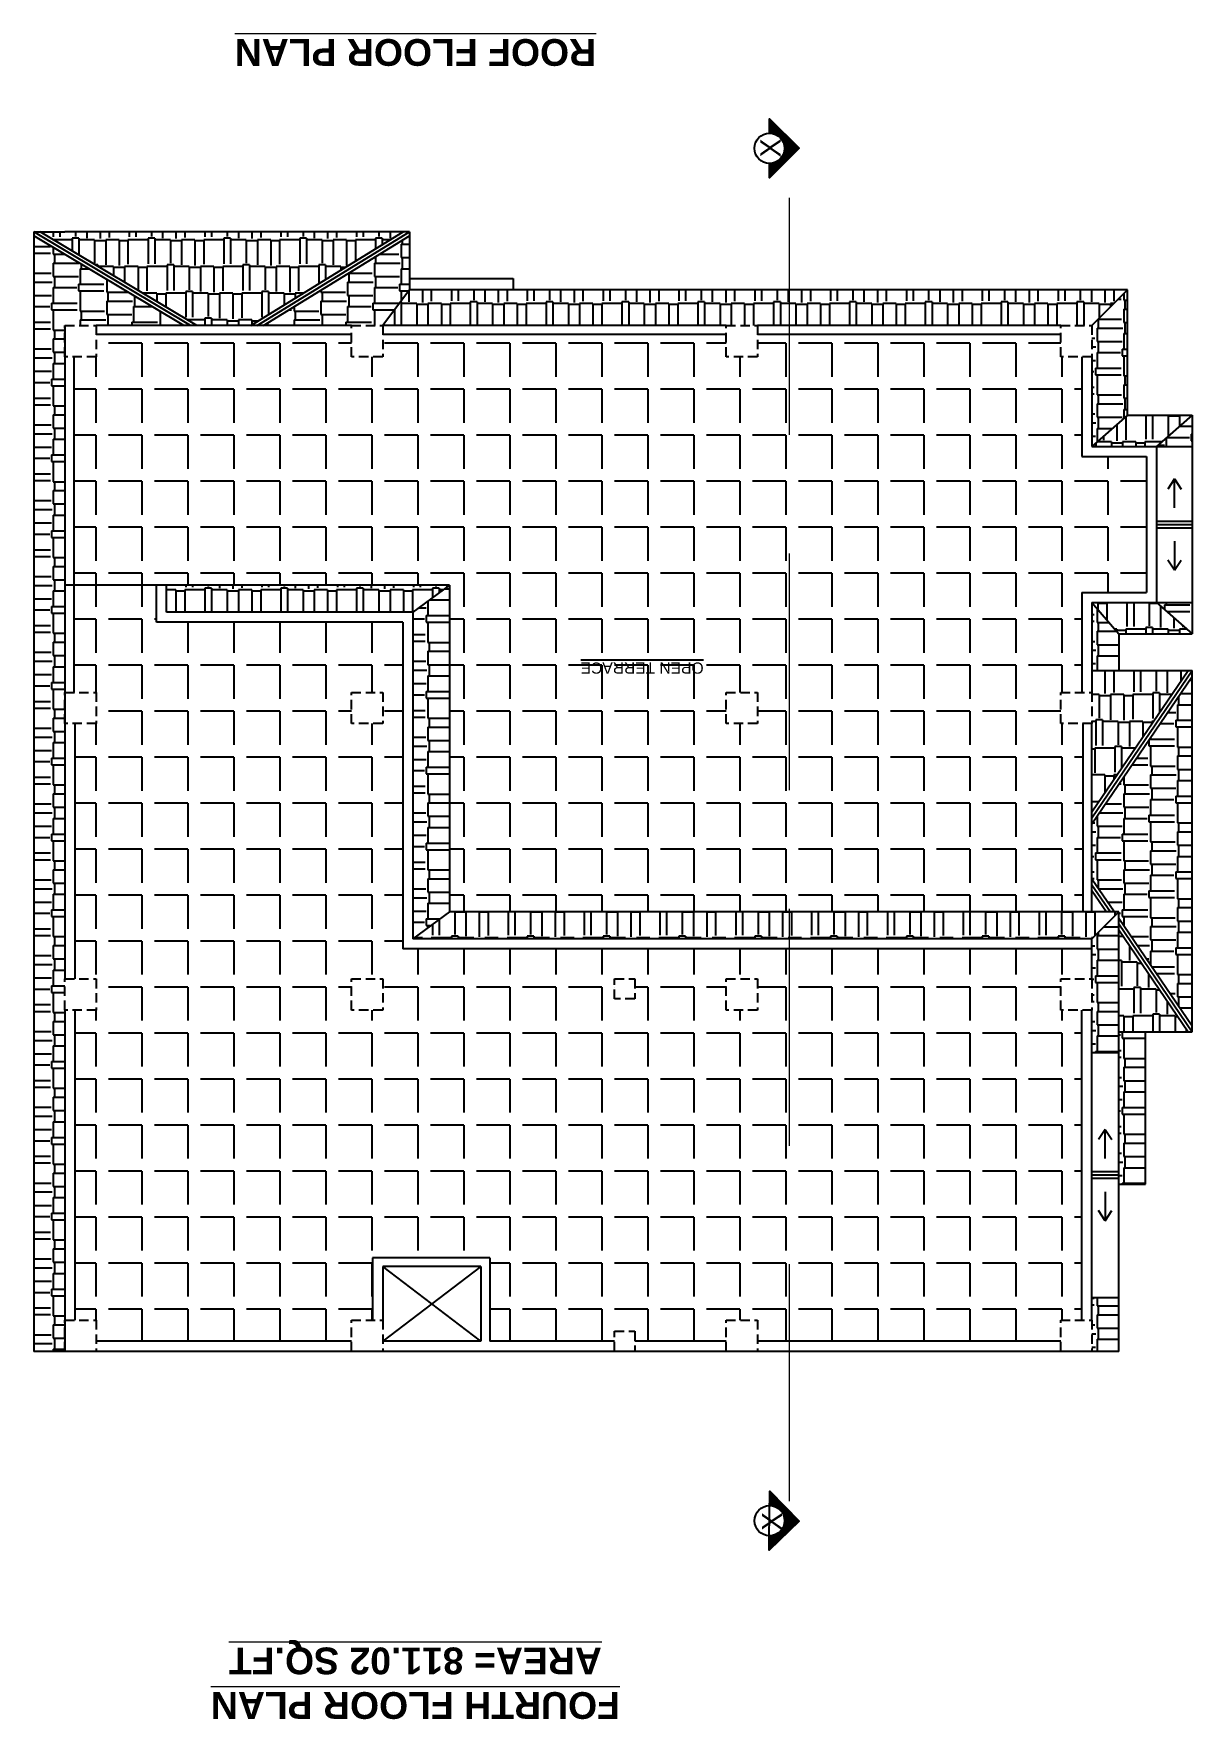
# Model space of a CAD drawing. Header units: inches. Extents: x 1397 to 20304, y -27267 to -746.
# Drawn here: x 17250 to 17769, y -16930 to -16174 of the extents above; entities that cross this region are included whole.
import ezdxf

# ---------------------------------------------------------------- set-up
doc = ezdxf.new("R2010")
doc.units = ezdxf.units.IN
doc.header["$LTSCALE"] = 17
doc.header["$MEASUREMENT"] = 0
doc.linetypes.add('21_FP_00$0$HIDDEN', pattern=[0.375, 0.25, -0.125])
doc.linetypes.add('PHANTOM2', pattern=[1.25, 0.625, -0.125, 0.125, -0.125, 0.125, -0.125])
for name, color, linetype, lineweight in [('25 BOT BAR', 12, 'Continuous', 25), ('aa_section_line', 2, 'PHANTOM2', 13), ('DOOR & WIN', 1, 'Continuous', 25), ('OUTLINE', 1, 'Continuous', 25), ('TEXT', 231, 'Continuous', 20)]:
    doc.layers.add(name, color=color, linetype=linetype, lineweight=lineweight)
doc.layers.add('A-Sect-Iden', color=111, linetype='Continuous')
doc.styles.add('HEADING', font='swissel.ttf')
pattern_1 = [(180, (27734.408, -39103.884), (-25.5, -12), [6, -5, 7, -3, 9, -4]), (180, (27728.408, -39104.384), (-25.5, -12), [5, -19, 4, -6]), (180, (27716.408, -39103.134), (-25.5, -12), [3, -31]), (270, (27734.408, -39103.8845), (8.5, -12), [11.5, -36.5]), (270, (27728.408, -39103.8845), (8.5, -12), [11.25, -36.75]), (270, (27723.408, -39103.8845), (8.5, -12), [10.5, -37.5]), (270, (27716.408, -39103.1345), (8.5, -12), [11.5, -36.5]), (270, (27713.408, -39103.1345), (8.5, -12), [11.5, -36.5]), (270, (27704.408, -39103.8845), (8.5, -12), [11, -37])]
pattern_2 = [(180, (27734.408, -39103.884), (-3e-15, -20.625), [15, -5.625]), (270, (27734.408, -39103.884), (20.625, -4e-15), [15, -5.625])]
pattern_3 = [(270, (27734.408, -37926.829), (12, -25.5), [6, -5, 7, -3, 9, -4]), (270, (27734.908, -37932.829), (12, -25.5), [5, -19, 4, -6]), (270, (27733.658, -37944.829), (12, -25.5), [3, -31]), (360, (27734.408, -37926.829), (12, 8.5), [11.5, -36.5]), (360, (27734.408, -37932.829), (12, 8.5), [11.25, -36.75]), (360, (27734.408, -37937.829), (12, 8.5), [10.5, -37.5]), (360, (27733.658, -37944.829), (12, 8.5), [11.5, -36.5]), (360, (27733.658, -37947.829), (12, 8.5), [11.5, -36.5]), (360, (27734.408, -37956.829), (12, 8.5), [11, -37])]
pattern_4 = [(270, (27734.408, -39103.884), (12, -25.5), [6, -5, 7, -3, 9, -4]), (270, (27734.908, -39109.884), (12, -25.5), [5, -19, 4, -6]), (270, (27733.658, -39121.884), (12, -25.5), [3, -31]), (360, (27734.408, -39103.8845), (12, 8.5), [11.5, -36.5]), (360, (27734.408, -39109.8845), (12, 8.5), [11.25, -36.75]), (360, (27734.408, -39114.8845), (12, 8.5), [10.5, -37.5]), (360, (27733.658, -39121.8845), (12, 8.5), [11.5, -36.5]), (360, (27733.658, -39124.8845), (12, 8.5), [11.5, -36.5]), (360, (27734.408, -39133.8845), (12, 8.5), [11, -37])]
pattern_5 = [(180, (27734.408, -37926.829), (-25.5, -12), [6, -5, 7, -3, 9, -4]), (180, (27728.408, -37927.329), (-25.5, -12), [5, -19, 4, -6]), (180, (27716.408, -37926.079), (-25.5, -12), [3, -31]), (270, (27734.408, -37926.829), (8.5, -12), [11.5, -36.5]), (270, (27728.408, -37926.829), (8.5, -12), [11.25, -36.75]), (270, (27723.408, -37926.829), (8.5, -12), [10.5, -37.5]), (270, (27716.408, -37926.079), (8.5, -12), [11.5, -36.5]), (270, (27713.408, -37926.079), (8.5, -12), [11.5, -36.5]), (270, (27704.408, -37926.829), (8.5, -12), [11, -37])]
pattern_6 = [(180, (27734.408, -35159.431), (-25.5, -12), [6, -5, 7, -3, 9, -4]), (180, (27728.408, -35159.931), (-25.5, -12), [5, -19, 4, -6]), (180, (27716.408, -35158.681), (-25.5, -12), [3, -31]), (270, (27734.408, -35159.431), (8.5, -12), [11.5, -36.5]), (270, (27728.408, -35159.431), (8.5, -12), [11.25, -36.75]), (270, (27723.408, -35159.431), (8.5, -12), [10.5, -37.5]), (270, (27716.408, -35158.681), (8.5, -12), [11.5, -36.5]), (270, (27713.408, -35158.681), (8.5, -12), [11.5, -36.5]), (270, (27704.408, -35159.431), (8.5, -12), [11, -37])]
pattern_7 = [(270, (27734.408, -35159.431), (12, -25.5), [6, -5, 7, -3, 9, -4]), (270, (27734.908, -35165.431), (12, -25.5), [5, -19, 4, -6]), (270, (27733.658, -35177.431), (12, -25.5), [3, -31]), (360, (27734.408, -35159.431), (12, 8.5), [11.5, -36.5]), (360, (27734.408, -35165.431), (12, 8.5), [11.25, -36.75]), (360, (27734.408, -35170.431), (12, 8.5), [10.5, -37.5]), (360, (27733.658, -35177.431), (12, 8.5), [11.5, -36.5]), (360, (27733.658, -35180.431), (12, 8.5), [11.5, -36.5]), (360, (27734.408, -35189.431), (12, 8.5), [11, -37])]
pattern_8 = [(270, (28581.33, -37033.51), (12, -25.5), [6, -5, 7, -3, 9, -4]), (270, (28581.83, -37039.51), (12, -25.5), [5, -19, 4, -6]), (270, (28580.58, -37051.51), (12, -25.5), [3, -31]), (360, (28581.33, -37033.51), (12, 8.5), [11.5, -36.5]), (360, (28581.33, -37039.51), (12, 8.5), [11.25, -36.75]), (360, (28581.33, -37044.51), (12, 8.5), [10.5, -37.5]), (360, (28580.58, -37051.51), (12, 8.5), [11.5, -36.5]), (360, (28580.58, -37054.51), (12, 8.5), [11.5, -36.5]), (360, (28581.33, -37063.51), (12, 8.5), [11, -37])]
pattern_9 = [(180, (28581.33, -37033.51), (-25.5, -12), [6, -5, 7, -3, 9, -4]), (180, (28575.33, -37034.01), (-25.5, -12), [5, -19, 4, -6]), (180, (28563.33, -37032.76), (-25.5, -12), [3, -31]), (270, (28581.33, -37033.51), (8.5, -12), [11.5, -36.5]), (270, (28575.33, -37033.51), (8.5, -12), [11.25, -36.75]), (270, (28570.33, -37033.51), (8.5, -12), [10.5, -37.5]), (270, (28563.33, -37032.76), (8.5, -12), [11.5, -36.5]), (270, (28560.33, -37032.76), (8.5, -12), [11.5, -36.5]), (270, (28551.33, -37033.51), (8.5, -12), [11, -37])]

msp = doc.modelspace()

# ---------------------------------------------------------------- hatches: boundary and pattern name
at = {"layer": 'A-Sect-Iden', "ltscale": 0.5}
h = msp.add_hatch(dxfattribs=at)
h.set_pattern_fill('ANSI37', color=2, scale=5, angle=180, style=0)
h.set_pattern_definition([(225, (43428.63656, -10044.3213), (0.441941738, -0.441941738), []), (315, (43428.63656, -10044.3213), (0.441941738, 0.441941738), [])])
h.paths.add_polyline_path([(17579.56, -16219.09), (17579.56, -16212.6), (17592.8, -16225.84), (17579.56, -16239.08), (17579.56, -16232.59, 1)])
h = msp.add_hatch(dxfattribs=at)
h.set_pattern_fill('ANSI37', color=2, scale=5, angle=180, style=0)
h.set_pattern_definition([(225, (43428.6612, -10659.69523), (0.441941738, -0.441941738), []), (315, (43428.6612, -10659.69523), (0.441941738, 0.441941738), [])])
h.paths.add_polyline_path([(17579.66, -16834.46), (17579.72, -16827.97), (17592.83, -16841.35), (17579.45, -16854.45), (17579.52, -16847.96, 1)])
at = {"layer": 'OUTLINE'}
h = msp.add_hatch(dxfattribs=at)
h.set_pattern_fill('AR-RSHKE', color=8, angle=180)
h.set_pattern_definition(pattern_5)
h.paths.add_polyline_path([(17322.81, -16305.27), (17347.03, -16305.27), (17415.26, -16263.27), (17263.66, -16263.27), (17252.58, -16263.27)])
h = msp.add_hatch(dxfattribs=at)
h.set_pattern_fill('AR-RSHKE', color=8, angle=270)
h.set_pattern_definition(pattern_3)
h.paths.add_polyline_path([(17249.66, -16765.27), (17263.66, -16765.27), (17263.66, -16751.27), (17263.66, -16612.27), (17263.66, -16598.27), (17263.66, -16305.27), (17277.66, -16305.27), (17316.97, -16305.27), (17249.66, -16265.02)])
h = msp.add_hatch(dxfattribs=at)
h.set_pattern_fill('AR-RSHKE', color=8, angle=270)
h.set_pattern_definition(pattern_3)
h.paths.add_polyline_path([(17352.75, -16305.27), (17392.12, -16305.27), (17406.12, -16305.27), (17418.12, -16289.27), (17418.12, -16265.03)])
h = msp.add_hatch(dxfattribs=at)
h.set_pattern_fill('AR-RSHKE', color=8, angle=180)
h.set_pattern_definition(pattern_6)
h.paths.add_polyline_path([(17406.12, -16305.27), (17560.12, -16305.27), (17574.12, -16305.27), (17588.56, -16305.27), (17588.56, -16289.27), (17418.12, -16289.27)])
h = msp.add_hatch(dxfattribs=at)
h.set_pattern_fill('AR-RSHKE', color=8, angle=180)
h.set_pattern_definition(pattern_6)
h.paths.add_polyline_path([(17588.56, -16305.27), (17710.12, -16305.27), (17724.12, -16305.27), (17740.12, -16289.27), (17588.56, -16289.27)])
h = msp.add_hatch(dxfattribs=at)
h.set_pattern_fill('AR-RSHKE', color=8, angle=270)
h.set_pattern_definition(pattern_7)
h.paths.add_polyline_path([(17724.12, -16359.53), (17740.12, -16345.53), (17740.12, -16289.27), (17724.12, -16305.27), (17724.12, -16319.27)])
h = msp.add_hatch(dxfattribs=at)
h.set_pattern_fill('ANGLE', color=8, scale=75, angle=180)
h.set_pattern_definition(pattern_2)
h.paths.add_polyline_path([(17267.66, -16421.79), (17436.12, -16421.79), (17436.12, -16568.27), (17588.55, -16568.27), (17588.56, -16309.27), (17574.12, -16309.27), (17574.12, -16319.27), (17560.12, -16319.27), (17560.12, -16309.27), (17406.12, -16309.27), (17406.12, -16319.27), (17392.12, -16319.27), (17392.12, -16309.27), (17277.66, -16309.27), (17277.66, -16319.27), (17267.66, -16319.27)])
h.paths.add_polyline_path([(17560.12, -16469.79), (17574.12, -16469.79), (17574.12, -16483.79), (17560.12, -16483.79)], flags=16)
h.paths.add_polyline_path([(17551.25, -16454.09), (17493.64, -16454.09), (17493.64, -16464.39), (17551.25, -16464.39)], flags=24)
h = msp.add_hatch(dxfattribs=at)
h.set_pattern_fill('ANGLE', color=8, scale=75, angle=180)
h.set_pattern_definition(pattern_2)
h.paths.add_polyline_path([(17719.62, -16425.03), (17748.62, -16425.03), (17748.62, -16364.03), (17719.62, -16364.03), (17719.62, -16319.27), (17710.12, -16319.27), (17710.12, -16309.27), (17588.56, -16309.27), (17588.55, -16568.27), (17720.12, -16568.27), (17720.12, -16483.79), (17710.12, -16483.79), (17710.12, -16469.79), (17719.62, -16469.79)])
h = msp.add_hatch(dxfattribs=at)
h.set_pattern_fill('AR-RSHKE', color=8, angle=180)
h.set_pattern_definition(pattern_9)
h.paths.add_polyline_path([(17724.12, -16359.53), (17753.12, -16359.53), (17769.12, -16345.53), (17740.12, -16345.53)])
h = msp.add_hatch(dxfattribs=at)
h.set_pattern_fill('AR-RSHKE', color=8, angle=270)
h.set_pattern_definition(pattern_8)
h.paths.add_polyline_path([(17753.12, -16359.53), (17769.12, -16359.53), (17769.12, -16345.53)])
h = msp.add_hatch(dxfattribs=at)
h.set_pattern_fill('ANGLE', color=8, scale=75, angle=180)
h.set_pattern_definition(pattern_2)
h.paths.add_polyline_path([(17588.55, -16760.77), (17710.12, -16760.77), (17710.12, -16751.27), (17719.62, -16751.27), (17719.62, -16612.27), (17710.12, -16612.27), (17710.12, -16598.27), (17724.12, -16598.27), (17724.12, -16584.77), (17588.55, -16584.77)])
h.paths.add_polyline_path([(17268.16, -16751.27), (17277.66, -16751.27), (17277.66, -16760.77), (17392.12, -16760.77), (17392.12, -16751.27), (17401.62, -16751.27), (17401.62, -16723.27), (17454.12, -16723.27), (17454.12, -16760.77), (17510.12, -16760.77), (17510.12, -16756.27), (17519.12, -16756.27), (17519.12, -16760.77), (17560.12, -16760.77), (17560.12, -16751.27), (17574.12, -16751.27), (17574.12, -16760.77), (17588.55, -16760.77), (17588.55, -16584.77), (17415.12, -16584.77), (17415.12, -16438.29), (17304.66, -16438.29), (17304.66, -16421.79), (17267.66, -16421.79), (17267.66, -16469.79), (17277.66, -16469.79), (17277.66, -16483.79), (17268.16, -16483.79), (17268.16, -16598.27), (17277.66, -16598.27), (17277.66, -16612.27), (17268.16, -16612.27)])
h.paths.add_polyline_path([(17392.12, -16612.27), (17392.12, -16598.27), (17406.12, -16598.27), (17406.12, -16612.27)], flags=16)
h.paths.add_polyline_path([(17510.12, -16607.27), (17510.12, -16598.27), (17519.12, -16598.27), (17519.12, -16607.27)], flags=16)
h.paths.add_polyline_path([(17560.12, -16612.27), (17560.12, -16598.27), (17574.12, -16598.27), (17574.12, -16612.27)], flags=16)
h.paths.add_polyline_path([(17392.12, -16483.79), (17392.12, -16469.79), (17406.12, -16469.79), (17406.12, -16483.79)], flags=16)
h = msp.add_hatch(dxfattribs=at)
h.set_pattern_fill('AR-RSHKE', color=8, angle=180)
h.set_pattern_definition(pattern_1)
h.paths.add_polyline_path([(17309.16, -16433.79), (17419.62, -16433.79), (17436.12, -16421.79), (17309.16, -16421.79)])
h = msp.add_hatch(dxfattribs=at)
h.set_pattern_fill('AR-RSHKE', color=8, angle=270)
h.set_pattern_definition(pattern_4)
h.paths.add_polyline_path([(17419.62, -16580.27), (17436.12, -16568.27), (17436.12, -16421.79), (17419.62, -16433.79)])
h = msp.add_hatch(dxfattribs=at)
h.set_pattern_fill('AR-RSHKE', color=8, angle=270)
h.set_pattern_definition(pattern_7)
h.paths.add_polyline_path([(17724.12, -16460.03), (17736.12, -16460.03), (17736.12, -16443.53), (17724.12, -16429.53)])
h = msp.add_hatch(dxfattribs=at)
h.set_pattern_fill('AR-RSHKE', color=8, angle=180)
h.set_pattern_definition(pattern_9)
h.paths.add_polyline_path([(17736.12, -16443.53), (17769.12, -16443.53), (17753.12, -16429.53), (17724.12, -16429.53)])
h = msp.add_hatch(dxfattribs=at)
h.set_pattern_fill('AR-RSHKE', color=8, angle=270)
h.set_pattern_definition(pattern_8)
h.paths.add_polyline_path([(17769.12, -16443.53), (17769.12, -16429.53), (17753.12, -16429.53)])
h = msp.add_hatch(dxfattribs=at)
h.set_pattern_fill('AR-RSHKE', color=8, angle=180)
h.set_pattern_definition(pattern_5)
h.paths.add_polyline_path([(17724.12, -16483.79), (17724.12, -16523.37), (17767.3, -16460.03), (17724.12, -16460.03), (17724.12, -16469.79)])
h = msp.add_hatch(dxfattribs=at)
h.set_pattern_fill('AR-RSHKE', color=8, angle=270)
h.set_pattern_definition(pattern_3)
h.paths.add_polyline_path([(17734.28, -16568.27), (17736.12, -16568.27), (17736.12, -16570.97), (17769.12, -16619.37), (17769.12, -16462.69), (17724.12, -16528.69), (17724.12, -16553.37)])
h = msp.add_hatch(dxfattribs=at)
h.set_pattern_fill('AR-RSHKE', color=8, angle=180)
h.set_pattern_definition(pattern_1)
h.paths.add_polyline_path([(17588.55, -16580.27), (17724.12, -16580.27), (17736.12, -16568.27), (17588.55, -16568.27)])
h.paths.add_polyline_path([(17419.62, -16580.27), (17588.55, -16580.27), (17588.55, -16568.27), (17436.12, -16568.27)])
h = msp.add_hatch(dxfattribs=at)
h.set_pattern_fill('AR-RSHKE', color=8, angle=270)
h.set_pattern_definition(pattern_4)
h.paths.add_polyline_path([(17724.12, -16631.27), (17736.12, -16631.27), (17736.12, -16568.27), (17724.12, -16580.27)])
h = msp.add_hatch(dxfattribs=at)
h.set_pattern_fill('AR-RSHKE', color=8, angle=180)
h.set_pattern_definition(pattern_5)
h.paths.add_polyline_path([(17736.12, -16622.03), (17767.3, -16622.03), (17736.12, -16576.29)])
h = msp.add_hatch(dxfattribs=at)
h.set_pattern_fill('AR-RSHKE', color=8, angle=270)
h.set_pattern_definition(pattern_7)
h.paths.add_polyline_path([(17748.12, -16622.03), (17736.12, -16622.03), (17736.12, -16690.27), (17748.12, -16690.27)])
h = msp.add_hatch(dxfattribs=at)
h.set_pattern_fill('AR-RSHKE', color=8, angle=270)
h.set_pattern_definition(pattern_4)
h.paths.add_polyline_path([(17724.12, -16765.27), (17736.12, -16765.27), (17736.12, -16741.27), (17724.12, -16741.27), (17724.12, -16751.27)])

# ---------------------------------------------------------------- linework, layer by layer
at = {"layer": '25 BOT BAR'}
for p, q in [((17249.66, -16263.27), (17263.66, -16263.27)), ((17319.89, -16305.27), (17249.66, -16263.27)), ((17322.81, -16305.27), (17252.58, -16263.27)), ((17347.03, -16305.27), (17415.26, -16263.27)), ((17349.89, -16305.27), (17418.12, -16263.27)), ((17418.12, -16263.27), (17418.12, -16289.27)), ((17316.97, -16305.27), (17249.66, -16265.02)), ((17352.75, -16305.27), (17418.12, -16265.03)), ((17418.12, -16284.27), (17464.66, -16284.27)), ((17464.66, -16284.27), (17464.66, -16289.27)), ((17418.12, -16289.27), (17406.12, -16305.27)), ((17740.12, -16289.27), (17724.12, -16305.27)), ((17740.12, -16345.53), (17740.12, -16289.27)), ((17263.66, -16305.27), (17263.66, -16305.27)), ((17392.12, -16305.27), (17277.66, -16305.27)), ((17392.12, -16309.27), (17277.66, -16309.27)), ((17349.89, -16305.27), (17319.89, -16305.27)), ((17710.12, -16305.27), (17574.12, -16305.27)), ((17710.12, -16309.27), (17574.12, -16309.27)), ((17719.62, -16319.27), (17719.62, -16364.03)), ((17724.12, -16319.27), (17724.12, -16359.53)), ((17740.12, -16345.53), (17724.12, -16359.53)), ((17740.12, -16345.53), (17769.12, -16345.53)), ((17769.12, -16345.53), (17753.12, -16359.53)), ((17769.12, -16345.53), (17769.12, -16443.53)), ((17724.12, -16359.53), (17769.12, -16359.53)), ((17753.12, -16359.53), (17753.12, -16429.53)), ((17719.62, -16364.03), (17748.62, -16364.03)), ((17748.62, -16364.03), (17748.62, -16425.03)), ((17753.12, -16393.03), (17769.12, -16393.03)), ((17753.12, -16394.53), (17769.12, -16394.53)), ((17753.12, -16396.03), (17769.12, -16396.03)), ((17436.12, -16421.79), (17263.66, -16421.79)), ((17304.66, -16438.29), (17304.66, -16421.79)), ((17309.16, -16433.79), (17309.16, -16421.79)), ((17436.12, -16421.79), (17419.62, -16433.79)), ((17436.12, -16421.79), (17436.12, -16568.27)), ((17719.62, -16425.03), (17719.62, -16469.79)), ((17719.62, -16425.03), (17748.62, -16425.03)), ((17724.12, -16429.53), (17724.12, -16469.79)), ((17724.12, -16429.53), (17769.12, -16429.53)), ((17724.12, -16429.53), (17736.12, -16443.53)), ((17753.12, -16429.53), (17769.12, -16443.53)), ((17415.12, -16438.29), (17304.66, -16438.29)), ((17419.62, -16433.79), (17309.16, -16433.79)), ((17415.12, -16438.29), (17415.12, -16584.77)), ((17419.62, -16433.79), (17419.62, -16580.27)), ((17736.12, -16443.53), (17736.12, -16460.03)), ((17736.12, -16443.53), (17769.12, -16443.53)), ((17724.12, -16460.03), (17769.12, -16460.03)), ((17724.12, -16526.03), (17769.12, -16460.03)), ((17724.12, -16523.37), (17767.3, -16460.03)), ((17769.12, -16622.03), (17769.12, -16460.03)), ((17724.12, -16528.69), (17769.12, -16462.69)), ((17720.12, -16568.27), (17720.12, -16483.79)), ((17724.12, -16568.27), (17724.12, -16483.79)), ((17724.12, -16553.37), (17734.28, -16568.27)), ((17724.12, -16556.03), (17732.47, -16568.27)), ((17724.12, -16558.69), (17730.65, -16568.27)), ((17436.12, -16568.27), (17419.62, -16580.27)), ((17736.12, -16568.27), (17436.12, -16568.27)), ((17724.12, -16580.27), (17736.12, -16568.27)), ((17736.12, -16765.27), (17736.12, -16568.27)), ((17736.12, -16570.97), (17769.12, -16619.37)), ((17736.12, -16573.63), (17769.12, -16622.03)), ((17724.12, -16580.27), (17419.62, -16580.27)), ((17724.12, -16598.27), (17724.12, -16580.27)), ((17736.12, -16576.29), (17767.3, -16622.03)), ((17724.12, -16584.77), (17415.12, -16584.77)), ((17719.62, -16751.27), (17719.62, -16612.27)), ((17724.12, -16751.27), (17724.12, -16612.27)), ((17736.12, -16622.03), (17769.12, -16622.03)), ((17748.12, -16690.27), (17748.12, -16622.03)), ((17724.12, -16631.27), (17736.12, -16631.27)), ((17736.12, -16684.77), (17724.12, -16684.77)), ((17736.12, -16686.27), (17724.12, -16686.27)), ((17736.12, -16687.77), (17724.12, -16687.77)), ((17736.12, -16690.27), (17748.12, -16690.27)), ((17454.12, -16723.27), (17454.12, -16760.77)), ((17450.12, -16727.27), (17406.12, -16760.77)), ((17450.12, -16760.77), (17406.12, -16727.27)), ((17736.12, -16741.27), (17724.12, -16741.27)), ((17710.12, -16760.77), (17574.12, -16760.77)), ((17263.66, -16765.27), (17249.66, -16765.27)), ((17736.12, -16765.27), (17574.12, -16765.27)), ((17736.12, -16765.27), (17724.12, -16765.27))]:
    msp.add_line(p, q, dxfattribs=at)
at = {"layer": '25 BOT BAR', "linetype": '21_FP_00$0$HIDDEN'}
for points in [[(17277.66, -16319.27), (17263.66, -16319.27), (17263.66, -16305.27), (17277.66, -16305.27)], [(17406.12, -16319.27), (17392.12, -16319.27), (17392.12, -16305.27), (17406.12, -16305.27)], [(17574.12, -16319.27), (17560.12, -16319.27), (17560.12, -16305.27), (17574.12, -16305.27)], [(17724.12, -16319.27), (17710.12, -16319.27), (17710.12, -16305.27), (17724.12, -16305.27)], [(17277.66, -16483.79), (17263.66, -16483.79), (17263.66, -16469.79), (17277.66, -16469.79)], [(17406.12, -16483.79), (17392.12, -16483.79), (17392.12, -16469.79), (17406.12, -16469.79)], [(17574.12, -16483.79), (17560.12, -16483.79), (17560.12, -16469.79), (17574.12, -16469.79)], [(17724.12, -16483.79), (17710.12, -16483.79), (17710.12, -16469.79), (17724.12, -16469.79)], [(17277.66, -16612.27), (17263.66, -16612.27), (17263.66, -16598.27), (17277.66, -16598.27)], [(17406.12, -16612.27), (17392.12, -16612.27), (17392.12, -16598.27), (17406.12, -16598.27)], [(17510.12, -16598.27), (17519.12, -16598.27), (17519.12, -16607.27), (17510.12, -16607.27)], [(17574.12, -16612.27), (17560.12, -16612.27), (17560.12, -16598.27), (17574.12, -16598.27)], [(17724.12, -16612.27), (17710.12, -16612.27), (17710.12, -16598.27), (17724.12, -16598.27)], [(17277.66, -16765.27), (17263.66, -16765.27), (17263.66, -16751.27), (17277.66, -16751.27)], [(17406.12, -16765.27), (17392.12, -16765.27), (17392.12, -16751.27), (17406.12, -16751.27)], [(17574.12, -16765.27), (17560.12, -16765.27), (17560.12, -16751.27), (17574.12, -16751.27)], [(17724.12, -16765.27), (17710.12, -16765.27), (17710.12, -16751.27), (17724.12, -16751.27)], [(17510.12, -16756.27), (17519.12, -16756.27), (17519.12, -16765.27), (17510.12, -16765.27)]]:
    msp.add_lwpolyline(points, close=True, dxfattribs=at)
at = {"layer": 'A-Sect-Iden', "ltscale": 0.5}
for points in [[(17579.56, -16219.09), (17579.56, -16212.6), (17592.8, -16225.84), (17579.56, -16239.08), (17579.56, -16232.59)], [(17579.47, -16848.96), (17579.69, -16827.99), (17592.79, -16841.37), (17579.41, -16854.47), (17579.47, -16848.96)]]:
    msp.add_lwpolyline(points, dxfattribs=at)
for centre in [(17579.56, -16225.84), (17579.59, -16841.21)]:
    msp.add_circle(centre, 6.75, dxfattribs=at)
at = {"layer": 'aa_section_line', "linetype": '21_FP_00$0$HIDDEN', "ltscale": 25}
msp.add_line((17588.55, -16832.46), (17588.56, -16238.67), dxfattribs=at)
at = {"layer": 'DOOR & WIN'}
for p, q in [((17249.66, -16263.27), (17249.66, -16765.27)), ((17418.12, -16263.27), (17263.66, -16263.27)), ((17740.12, -16289.27), (17418.12, -16289.27)), ((17263.66, -16305.27), (17263.66, -16598.27)), ((17560.12, -16305.27), (17406.12, -16305.27)), ((17560.12, -16309.27), (17406.12, -16309.27)), ((17267.66, -16319.27), (17267.66, -16469.79)), ((17268.16, -16483.79), (17268.16, -16598.27)), ((17263.66, -16612.27), (17263.66, -16765.27)), ((17268.16, -16612.27), (17268.16, -16751.27)), ((17454.12, -16723.27), (17401.62, -16723.27)), ((17450.12, -16727.27), (17406.12, -16727.27)), ((17392.12, -16760.77), (17277.66, -16760.77)), ((17450.12, -16760.77), (17406.12, -16760.77)), ((17510.12, -16760.77), (17454.12, -16760.77)), ((17560.12, -16760.77), (17519.12, -16760.77)), ((17574.12, -16765.27), (17263.66, -16765.27))]:
    msp.add_line(p, q, dxfattribs=at)
at = {"layer": 'OUTLINE'}
for p, q in [((17761.12, -16374.11), (17758.12, -16378.61)), ((17761.12, -16387.11), (17761.12, -16374.11)), ((17761.12, -16374.11), (17764.12, -16378.61)), ((17761.12, -16401.95), (17761.12, -16414.95)), ((17761.12, -16414.95), (17758.12, -16410.45)), ((17761.12, -16414.95), (17764.12, -16410.45)), ((17730.12, -16665.85), (17727.12, -16670.35)), ((17730.12, -16678.85), (17730.12, -16665.85)), ((17730.12, -16665.85), (17733.12, -16670.35)), ((17730.12, -16693.69), (17730.12, -16706.69)), ((17730.12, -16706.69), (17727.12, -16702.19)), ((17730.12, -16706.69), (17733.12, -16702.19)), ((17401.62, -16723.27), (17401.62, -16751.27)), ((17406.12, -16727.27), (17406.12, -16751.27)), ((17450.12, -16727.27), (17450.12, -16760.77))]:
    msp.add_line(p, q, dxfattribs=at)

# ---------------------------------------------------------------- texts
at = {"layer": 'A-Sect-Iden', "ltscale": 0.5, "char_height": 9, "width": 12.25, "attachment_point": 5, "style": 'HEADING'}
for insert, rotation in [((17580.01, -16225.69), 89.85507), ((17580.69, -16841.6), 89.26311)]:
    msp.add_mtext('X', dxfattribs=dict(at, insert=insert, rotation=rotation))
at = {"layer": 'DOOR & WIN', "insert": (17522.46, -16458.86), "char_height": 5, "attachment_point": 5, "rotation": 180}
msp.add_mtext('{\\fArial TUR|b0|i0|c0|p34;\\L\\C7;OPEN TERRACE}', dxfattribs=at)
at = {"layer": 'TEXT', "char_height": 12, "width": 396.2985, "attachment_point": 2, "rotation": 180}
for s, insert in [('{\\fArial|b1|i0|c0|p34;\\LROOF FLOOR PLAN }', (17420.79, -16188.86)), ('{\\fArial|b1|i0|c0|p34;\\LFOURTH FLOOR PLAN \\PAREA= 811.02 SQ.FT}', (17420.79, -16930.07))]:
    msp.add_mtext(s, dxfattribs=dict(at, insert=insert))

doc.saveas('drawing.dxf')
